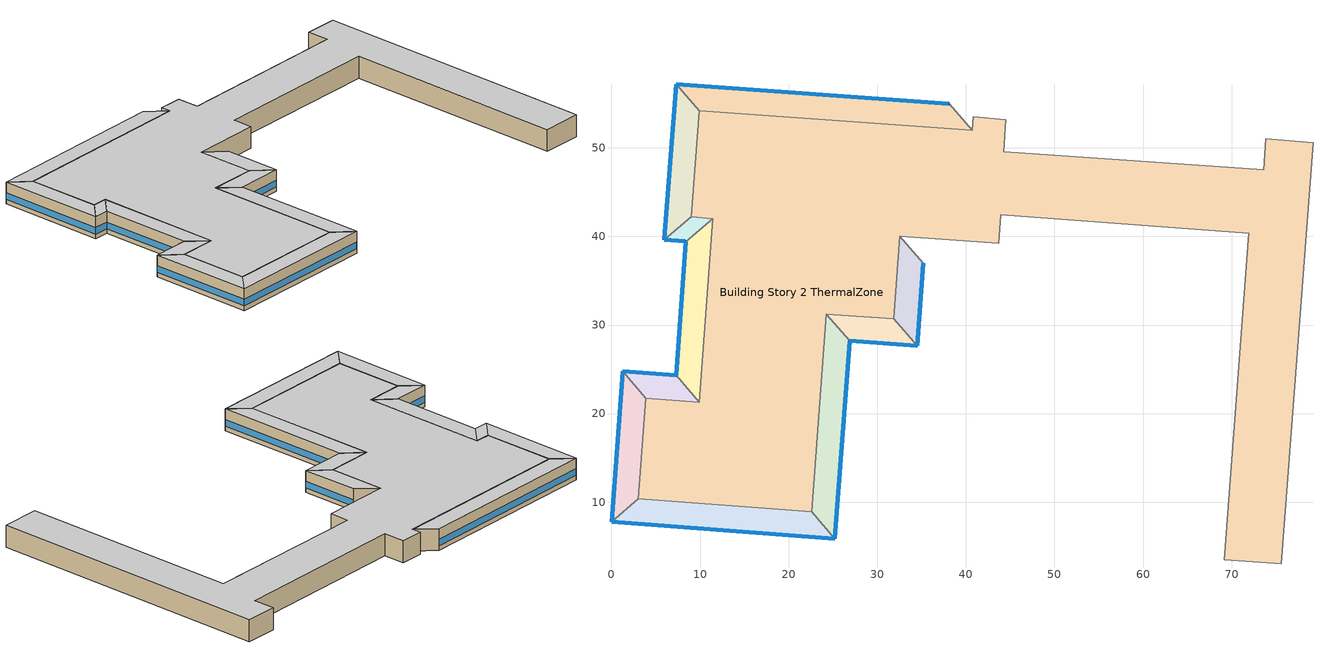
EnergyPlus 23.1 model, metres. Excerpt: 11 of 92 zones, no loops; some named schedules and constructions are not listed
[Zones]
Building Story 2 ThermalZone
 floor adiabatic (Typical Interior Floor): 40.75,51.97 40.81,53.51 44.53,53.15 44.29,49.58 73.63,47.51 73.87,51.05 79.19,50.6 75.6,3.03 69.18,3.5 71.95,40.37 43.95,42.46 43.69,39.23 32.55,40 31.88,30.68 24.27,31.24 22.6,8.92 3.03,10.38 3.87,21.74 9.9,21.3 11.42,42.01 9,42.23 9.9,54.17 z3.6
 wall adiabatic (Typical Interior Wall): 40.81,53.51 40.75,51.97 9.9,54.17 9,42.23 11.42,42.01 9.9,21.3 3.87,21.74 3.03,10.38 22.6,8.92 24.27,31.24 31.88,30.68 32.55,40 43.69,39.23 43.95,42.46 71.95,40.37 69.18,3.5 75.6,3.03 79.19,50.6 73.87,51.05 73.63,47.51 44.29,49.58 44.53,53.15 40.81,53.51 z3.6:7.2
 ceiling adiabatic (Typical Interior Ceiling): 9.9,54.17 9,42.23 11.42,42.01 9.9,21.3 3.87,21.74 3.03,10.38 22.6,8.92 24.27,31.24 31.88,30.68 32.55,40 43.69,39.23 43.95,42.46 71.95,40.37 69.18,3.5 75.6,3.03 79.19,50.6 73.87,51.05 73.63,47.51 44.29,49.58 44.53,53.15 40.81,53.51 40.75,51.97 z7.2
Building Story 2 ThermalZone 13
 floor adiabatic (Typical Interior Ceiling): 35.17,36.98 34.5,27.65 31.88,30.68 32.55,40 z3.6
 wall outside (Typical Insulated Steel Framed Exterior Wall R-20.41): 34.5,27.65 35.17,36.98 z3.6:7.2
 wall adiabatic (Typical Interior Wall): 35.17,36.98 32.55,40 31.88,30.68 34.5,27.65 z3.6:7.2
 window (U 0.48 SHGC 0.40 Dbl Ref-D Clr 6mm/13mm): 34.5,27.68 35.17,36.96 z4.36:5.45
 ceiling adiabatic (Typical Interior Ceiling): 32.55,40 31.88,30.68 34.5,27.65 35.17,36.98 z7.2
Building Story 2 ThermalZone 14
 floor adiabatic (Typical Interior Ceiling): 34.5,27.65 26.88,28.21 24.27,31.24 31.88,30.68 z3.6
 wall outside (Typical Insulated Steel Framed Exterior Wall R-20.41): 26.88,28.21 34.5,27.65 z3.6:7.2
 wall adiabatic (Typical Interior Wall): 34.5,27.65 31.88,30.68 24.27,31.24 26.88,28.21 z3.6:7.2
 window (U 0.48 SHGC 0.40 Dbl Ref-D Clr 6mm/13mm): 26.91,28.21 34.47,27.66 z4.36:5.45
 ceiling adiabatic (Typical Interior Ceiling): 31.88,30.68 24.27,31.24 26.88,28.21 34.5,27.65 z7.2
Building Story 2 ThermalZone 15
 floor adiabatic (Typical Interior Ceiling): 26.88,28.21 25.21,5.89 22.6,8.92 24.27,31.24 z3.6
 wall outside (Typical Insulated Steel Framed Exterior Wall R-20.41): 25.21,5.89 26.88,28.21 z3.6:7.2
 wall adiabatic (Typical Interior Wall): 26.88,28.21 24.27,31.24 22.6,8.92 25.21,5.89 z3.6:7.2
 window (U 0.48 SHGC 0.40 Dbl Ref-D Clr 6mm/13mm): 25.21,5.91 26.88,28.18 z4.36:5.44
 ceiling adiabatic (Typical Interior Ceiling): 24.27,31.24 22.6,8.92 25.21,5.89 26.88,28.21 z7.2
Building Story 2 ThermalZone 16
 floor adiabatic (Typical Interior Ceiling): 25.21,5.89 0,7.77 3.03,10.38 22.6,8.92 z3.6
 wall outside (Typical Insulated Steel Framed Exterior Wall R-20.41): 0,7.77 25.21,5.89 z3.6:7.2
 wall adiabatic (Typical Interior Wall): 25.21,5.89 22.6,8.92 3.03,10.38 0,7.77 z3.6:7.2
 window (U 0.48 SHGC 0.40 Dbl Ref-D Clr 6mm/13mm): 0.03,7.77 25.18,5.89 z4.36:5.44
 ceiling adiabatic (Typical Interior Ceiling): 22.6,8.92 3.03,10.38 0,7.77 25.21,5.89 z7.2
Building Story 2 ThermalZone 17
 floor adiabatic (Typical Interior Ceiling): 0,7.77 1.26,24.77 3.87,21.74 3.03,10.38 z3.6
 wall outside (Typical Insulated Steel Framed Exterior Wall R-20.41): 1.26,24.77 0,7.77 z3.6:7.2
 wall adiabatic (Typical Interior Wall): 0,7.77 3.03,10.38 3.87,21.74 1.26,24.77 z3.6:7.2
 window (U 0.48 SHGC 0.40 Dbl Ref-D Clr 6mm/13mm): 1.25,24.74 0,7.8 z4.36:5.45
 ceiling adiabatic (Typical Interior Ceiling): 3.03,10.38 3.87,21.74 1.26,24.77 0,7.77 z7.2
Building Story 2 ThermalZone 18
 floor adiabatic (Typical Interior Ceiling): 1.26,24.77 7.29,24.32 9.9,21.3 3.87,21.74 z3.6
 wall outside (Typical Insulated Steel Framed Exterior Wall R-20.41): 7.29,24.32 1.26,24.77 z3.6:7.2
 wall adiabatic (Typical Interior Wall): 1.26,24.77 3.87,21.74 9.9,21.3 7.29,24.32 z3.6:7.2
 window (U 0.48 SHGC 0.40 Dbl Ref-D Clr 6mm/13mm): 7.26,24.32 1.28,24.76 z4.36:5.45
 ceiling adiabatic (Typical Interior Ceiling): 3.87,21.74 9.9,21.3 7.29,24.32 1.26,24.77 z7.2
Building Story 2 ThermalZone 19
 floor adiabatic (Typical Interior Ceiling): 7.29,24.32 8.37,39.43 11.42,42.01 9.9,21.3 z3.6
 wall outside (Typical Insulated Steel Framed Exterior Wall R-20.41): 8.37,39.43 7.29,24.32 z3.6:7.2
 wall adiabatic (Typical Interior Wall): 7.29,24.32 9.9,21.3 11.42,42.01 8.37,39.43 z3.6:7.2
 window (U 0.48 SHGC 0.40 Dbl Ref-D Clr 6mm/13mm): 8.37,39.4 7.29,24.35 z4.36:5.45
 ceiling adiabatic (Typical Interior Ceiling): 9.9,21.3 11.42,42.01 8.37,39.43 7.29,24.32 z7.2
Building Story 2 ThermalZone 20
 floor adiabatic (Typical Interior Ceiling): 8.37,39.43 5.95,39.65 9,42.23 11.42,42.01 z3.6
 wall outside (Typical Insulated Steel Framed Exterior Wall R-20.41): 5.95,39.65 8.37,39.43 z3.6:7.2
 wall adiabatic (Typical Interior Wall): 8.37,39.43 11.42,42.01 9,42.23 5.95,39.65 z3.6:7.2
 window (U 0.48 SHGC 0.40 Dbl Ref-D Clr 6mm/13mm): 5.97,39.65 8.35,39.43 z4.36:5.46
 ceiling adiabatic (Typical Interior Ceiling): 11.42,42.01 9,42.23 5.95,39.65 8.37,39.43 z7.2
Building Story 2 ThermalZone 21
 floor adiabatic (Typical Interior Ceiling): 5.95,39.65 7.29,57.2 9.9,54.17 9,42.23 z3.6
 wall outside (Typical Insulated Steel Framed Exterior Wall R-20.41): 7.29,57.2 5.95,39.65 z3.6:7.2
 wall adiabatic (Typical Interior Wall): 5.95,39.65 9,42.23 9.9,54.17 7.29,57.2 z3.6:7.2
 window (U 0.48 SHGC 0.40 Dbl Ref-D Clr 6mm/13mm): 7.28,57.17 5.95,39.67 z4.36:5.45
 ceiling adiabatic (Typical Interior Ceiling): 9,42.23 9.9,54.17 7.29,57.2 5.95,39.65 z7.2
Building Story 2 ThermalZone 22
 floor adiabatic (Typical Interior Ceiling): 7.29,57.2 38.1,54.97 40.75,51.97 9.9,54.17 z3.6
 wall outside (Typical Insulated Steel Framed Exterior Wall R-20.41): 38.1,54.97 7.29,57.2 z3.6:7.2
 wall adiabatic (Typical Interior Wall): 7.29,57.2 9.9,54.17 40.75,51.97 38.1,54.97 z3.6:7.2
 window (U 0.48 SHGC 0.40 Dbl Ref-D Clr 6mm/13mm): 38.08,54.98 7.31,57.19 z4.36:5.44
 ceiling adiabatic (Typical Interior Ceiling): 9.9,54.17 40.75,51.97 38.1,54.97 7.29,57.2 z7.2
[Schedule:Week:Daily]
SchoolSecondary BLDG_LIGHT_BATH_SCH_2013 Week Rule - Jun25-Jul1: SchoolSecondary BLDG_LIGHT_BATH_SCH_2013 Wknd Day, SchoolSecondary BLDG_LIGHT_BATH_SCH_2013 Wkdy Day, SchoolSecondary BLDG_LIGHT_BATH_SCH_2013 Wkdy Day, SchoolSecondary BLDG_LIGHT_BATH_SCH_2013 Wkdy Day, SchoolSecondary BLDG_LIGHT_BATH_SCH_2013 Wkdy Day, SchoolSecondary BLDG_LIGHT_BATH_SCH_2013 Wkdy Day, SchoolSecondary BLDG_LIGHT_BATH_SCH_2013 Wknd Day 1, SchoolSecondary BLDG_LIGHT_BATH_SCH_2013 Default, SchoolSecondary BLDG_LIGHT_BATH_SCH_2013 Summer Design Day, SchoolSecondary BLDG_LIGHT_BATH_SCH_2013 Winter Design Day, SchoolSecondary BLDG_LIGHT_BATH_SCH_2013 Default, SchoolSecondary BLDG_LIGHT_BATH_SCH_2013 Default
SchoolSecondary BLDG_LIGHT_BATH_SCH_2013 Week Rule - Jul2-Aug26: SchoolSecondary BLDG_LIGHT_BATH_SCH_2013 Wknd Day 1, SchoolSecondary BLDG_LIGHT_BATH_SCH_2013 Wkdy Day 1, SchoolSecondary BLDG_LIGHT_BATH_SCH_2013 Wkdy Day 1, SchoolSecondary BLDG_LIGHT_BATH_SCH_2013 Wkdy Day 1, SchoolSecondary BLDG_LIGHT_BATH_SCH_2013 Wkdy Day 1, SchoolSecondary BLDG_LIGHT_BATH_SCH_2013 Wkdy Day 1, SchoolSecondary BLDG_LIGHT_BATH_SCH_2013 Wknd Day 1, SchoolSecondary BLDG_LIGHT_BATH_SCH_2013 Default, SchoolSecondary BLDG_LIGHT_BATH_SCH_2013 Summer Design Day, SchoolSecondary BLDG_LIGHT_BATH_SCH_2013 Winter Design Day, SchoolSecondary BLDG_LIGHT_BATH_SCH_2013 Default, SchoolSecondary BLDG_LIGHT_BATH_SCH_2013 Default
SchoolSecondary BLDG_LIGHT_BATH_SCH_2013 Week Rule - Aug27-Sep2: SchoolSecondary BLDG_LIGHT_BATH_SCH_2013 Wknd Day 1, SchoolSecondary BLDG_LIGHT_BATH_SCH_2013 Wkdy Day 1, SchoolSecondary BLDG_LIGHT_BATH_SCH_2013 Wkdy Day 1, SchoolSecondary BLDG_LIGHT_BATH_SCH_2013 Wkdy Day 1, SchoolSecondary BLDG_LIGHT_BATH_SCH_2013 Wkdy Day 1, SchoolSecondary BLDG_LIGHT_BATH_SCH_2013 Wkdy Day 2, SchoolSecondary BLDG_LIGHT_BATH_SCH_2013 Default, SchoolSecondary BLDG_LIGHT_BATH_SCH_2013 Default, SchoolSecondary BLDG_LIGHT_BATH_SCH_2013 Summer Design Day, SchoolSecondary BLDG_LIGHT_BATH_SCH_2013 Winter Design Day, SchoolSecondary BLDG_LIGHT_BATH_SCH_2013 Default, SchoolSecondary BLDG_LIGHT_BATH_SCH_2013 Default
SchoolSecondary BLDG_LIGHT_BATH_SCH_2013 Week Rule - Sep3-Dec31: SchoolSecondary BLDG_LIGHT_BATH_SCH_2013 Default, SchoolSecondary BLDG_LIGHT_BATH_SCH_2013 Wkdy Day 2, SchoolSecondary BLDG_LIGHT_BATH_SCH_2013 Wkdy Day 2, SchoolSecondary BLDG_LIGHT_BATH_SCH_2013 Wkdy Day 2, SchoolSecondary BLDG_LIGHT_BATH_SCH_2013 Wkdy Day 2, SchoolSecondary BLDG_LIGHT_BATH_SCH_2013 Wkdy Day 2, SchoolSecondary BLDG_LIGHT_BATH_SCH_2013 Default, SchoolSecondary BLDG_LIGHT_BATH_SCH_2013 Default, SchoolSecondary BLDG_LIGHT_BATH_SCH_2013 Summer Design Day, SchoolSecondary BLDG_LIGHT_BATH_SCH_2013 Winter Design Day, SchoolSecondary BLDG_LIGHT_BATH_SCH_2013 Default, SchoolSecondary BLDG_LIGHT_BATH_SCH_2013 Default
SchoolSecondary BLDG_OCC_SCH_Auditorium Week Rule - Jan1-Jun24: SchoolSecondary BLDG_OCC_SCH_Auditorium Wknd Day, SchoolSecondary BLDG_OCC_SCH_Auditorium Wkdy|SmrDsn Day, SchoolSecondary BLDG_OCC_SCH_Auditorium Wkdy|SmrDsn Day, SchoolSecondary BLDG_OCC_SCH_Auditorium Wkdy|SmrDsn Day, SchoolSecondary BLDG_OCC_SCH_Auditorium Wkdy|SmrDsn Day, SchoolSecondary BLDG_OCC_SCH_Auditorium Wkdy|SmrDsn Day, SchoolSecondary BLDG_OCC_SCH_Auditorium Wknd Day, SchoolSecondary BLDG_OCC_SCH_Auditorium Default, SchoolSecondary BLDG_OCC_SCH_Auditorium Summer Design Day, SchoolSecondary BLDG_OCC_SCH_Auditorium Winter Design Day, SchoolSecondary BLDG_OCC_SCH_Auditorium Default, SchoolSecondary BLDG_OCC_SCH_Auditorium Default
SchoolSecondary BLDG_OCC_SCH_Auditorium Week Rule - Jun25-Jul1: SchoolSecondary BLDG_OCC_SCH_Auditorium Wknd Day, SchoolSecondary BLDG_OCC_SCH_Auditorium Wkdy|SmrDsn Day, SchoolSecondary BLDG_OCC_SCH_Auditorium Wkdy|SmrDsn Day, SchoolSecondary BLDG_OCC_SCH_Auditorium Wkdy|SmrDsn Day, SchoolSecondary BLDG_OCC_SCH_Auditorium Wkdy|SmrDsn Day, SchoolSecondary BLDG_OCC_SCH_Auditorium Wkdy|SmrDsn Day, SchoolSecondary BLDG_OCC_SCH_Auditorium Wknd Day 1, SchoolSecondary BLDG_OCC_SCH_Auditorium Default, SchoolSecondary BLDG_OCC_SCH_Auditorium Summer Design Day, SchoolSecondary BLDG_OCC_SCH_Auditorium Winter Design Day, SchoolSecondary BLDG_OCC_SCH_Auditorium Default, SchoolSecondary BLDG_OCC_SCH_Auditorium Default
SchoolSecondary BLDG_OCC_SCH_Auditorium Week Rule - Jul2-Aug26: SchoolSecondary BLDG_OCC_SCH_Auditorium Wknd Day 1, SchoolSecondary BLDG_OCC_SCH_Auditorium Wkdy|SmrDsn Day 1, SchoolSecondary BLDG_OCC_SCH_Auditorium Wkdy|SmrDsn Day 1, SchoolSecondary BLDG_OCC_SCH_Auditorium Wkdy|SmrDsn Day 1, SchoolSecondary BLDG_OCC_SCH_Auditorium Wkdy|SmrDsn Day 1, SchoolSecondary BLDG_OCC_SCH_Auditorium Wkdy|SmrDsn Day 1, SchoolSecondary BLDG_OCC_SCH_Auditorium Wknd Day 1, SchoolSecondary BLDG_OCC_SCH_Auditorium Default, SchoolSecondary BLDG_OCC_SCH_Auditorium Summer Design Day, SchoolSecondary BLDG_OCC_SCH_Auditorium Winter Design Day, SchoolSecondary BLDG_OCC_SCH_Auditorium Default, SchoolSecondary BLDG_OCC_SCH_Auditorium Default
SchoolSecondary BLDG_OCC_SCH_Auditorium Week Rule - Aug27-Sep2: SchoolSecondary BLDG_OCC_SCH_Auditorium Wknd Day 1, SchoolSecondary BLDG_OCC_SCH_Auditorium Wkdy|SmrDsn Day 1, SchoolSecondary BLDG_OCC_SCH_Auditorium Wkdy|SmrDsn Day 1, SchoolSecondary BLDG_OCC_SCH_Auditorium Wkdy|SmrDsn Day 1, SchoolSecondary BLDG_OCC_SCH_Auditorium Wkdy|SmrDsn Day 1, SchoolSecondary BLDG_OCC_SCH_Auditorium Wkdy|SmrDsn Day 2, SchoolSecondary BLDG_OCC_SCH_Auditorium Default, SchoolSecondary BLDG_OCC_SCH_Auditorium Default, SchoolSecondary BLDG_OCC_SCH_Auditorium Summer Design Day, SchoolSecondary BLDG_OCC_SCH_Auditorium Winter Design Day, SchoolSecondary BLDG_OCC_SCH_Auditorium Default, SchoolSecondary BLDG_OCC_SCH_Auditorium Default
SchoolSecondary BLDG_OCC_SCH_Auditorium Week Rule - Sep3-Dec31: SchoolSecondary BLDG_OCC_SCH_Auditorium Default, SchoolSecondary BLDG_OCC_SCH_Auditorium Wkdy|SmrDsn Day 2, SchoolSecondary BLDG_OCC_SCH_Auditorium Wkdy|SmrDsn Day 2, SchoolSecondary BLDG_OCC_SCH_Auditorium Wkdy|SmrDsn Day 2, SchoolSecondary BLDG_OCC_SCH_Auditorium Wkdy|SmrDsn Day 2, SchoolSecondary BLDG_OCC_SCH_Auditorium Wkdy|SmrDsn Day 2, SchoolSecondary BLDG_OCC_SCH_Auditorium Default, SchoolSecondary BLDG_OCC_SCH_Auditorium Default, SchoolSecondary BLDG_OCC_SCH_Auditorium Summer Design Day, SchoolSecondary BLDG_OCC_SCH_Auditorium Winter Design Day, SchoolSecondary BLDG_OCC_SCH_Auditorium Default, SchoolSecondary BLDG_OCC_SCH_Auditorium Default
SchoolSecondary BLDG_OCC_SCH_Cafeteria Week Rule - Jan1-Jun24: SchoolSecondary BLDG_OCC_SCH_Cafeteria Wknd Day, SchoolSecondary BLDG_OCC_SCH_Cafeteria Wkdy|SmrDsn Day, SchoolSecondary BLDG_OCC_SCH_Cafeteria Wkdy|SmrDsn Day, SchoolSecondary BLDG_OCC_SCH_Cafeteria Wkdy|SmrDsn Day, SchoolSecondary BLDG_OCC_SCH_Cafeteria Wkdy|SmrDsn Day, SchoolSecondary BLDG_OCC_SCH_Cafeteria Wkdy|SmrDsn Day, SchoolSecondary BLDG_OCC_SCH_Cafeteria Wknd Day, SchoolSecondary BLDG_OCC_SCH_Cafeteria Default, SchoolSecondary BLDG_OCC_SCH_Cafeteria Summer Design Day, SchoolSecondary BLDG_OCC_SCH_Cafeteria Winter Design Day, SchoolSecondary BLDG_OCC_SCH_Cafeteria Default, SchoolSecondary BLDG_OCC_SCH_Cafeteria Default
SchoolSecondary BLDG_OCC_SCH_Cafeteria Week Rule - Jun25-Jul1: SchoolSecondary BLDG_OCC_SCH_Cafeteria Wknd Day, SchoolSecondary BLDG_OCC_SCH_Cafeteria Wkdy|SmrDsn Day, SchoolSecondary BLDG_OCC_SCH_Cafeteria Wkdy|SmrDsn Day, SchoolSecondary BLDG_OCC_SCH_Cafeteria Wkdy|SmrDsn Day, SchoolSecondary BLDG_OCC_SCH_Cafeteria Wkdy|SmrDsn Day, SchoolSecondary BLDG_OCC_SCH_Cafeteria Wkdy|SmrDsn Day, SchoolSecondary BLDG_OCC_SCH_Cafeteria Wknd Day 1, SchoolSecondary BLDG_OCC_SCH_Cafeteria Default, SchoolSecondary BLDG_OCC_SCH_Cafeteria Summer Design Day, SchoolSecondary BLDG_OCC_SCH_Cafeteria Winter Design Day, SchoolSecondary BLDG_OCC_SCH_Cafeteria Default, SchoolSecondary BLDG_OCC_SCH_Cafeteria Default
SchoolSecondary BLDG_OCC_SCH_Cafeteria Week Rule - Jul2-Aug26: SchoolSecondary BLDG_OCC_SCH_Cafeteria Wknd Day 1, SchoolSecondary BLDG_OCC_SCH_Cafeteria Wkdy|SmrDsn Day 1, SchoolSecondary BLDG_OCC_SCH_Cafeteria Wkdy|SmrDsn Day 1, SchoolSecondary BLDG_OCC_SCH_Cafeteria Wkdy|SmrDsn Day 1, SchoolSecondary BLDG_OCC_SCH_Cafeteria Wkdy|SmrDsn Day 1, SchoolSecondary BLDG_OCC_SCH_Cafeteria Wkdy|SmrDsn Day 1, SchoolSecondary BLDG_OCC_SCH_Cafeteria Wknd Day 1, SchoolSecondary BLDG_OCC_SCH_Cafeteria Default, SchoolSecondary BLDG_OCC_SCH_Cafeteria Summer Design Day, SchoolSecondary BLDG_OCC_SCH_Cafeteria Winter Design Day, SchoolSecondary BLDG_OCC_SCH_Cafeteria Default, SchoolSecondary BLDG_OCC_SCH_Cafeteria Default
SchoolSecondary BLDG_OCC_SCH_Cafeteria Week Rule - Aug27-Sep2: SchoolSecondary BLDG_OCC_SCH_Cafeteria Wknd Day 1, SchoolSecondary BLDG_OCC_SCH_Cafeteria Wkdy|SmrDsn Day 1, SchoolSecondary BLDG_OCC_SCH_Cafeteria Wkdy|SmrDsn Day 1, SchoolSecondary BLDG_OCC_SCH_Cafeteria Wkdy|SmrDsn Day 1, SchoolSecondary BLDG_OCC_SCH_Cafeteria Wkdy|SmrDsn Day 1, SchoolSecondary BLDG_OCC_SCH_Cafeteria Wkdy|SmrDsn Day 2, SchoolSecondary BLDG_OCC_SCH_Cafeteria Default, SchoolSecondary BLDG_OCC_SCH_Cafeteria Default, SchoolSecondary BLDG_OCC_SCH_Cafeteria Summer Design Day, SchoolSecondary BLDG_OCC_SCH_Cafeteria Winter Design Day, SchoolSecondary BLDG_OCC_SCH_Cafeteria Default, SchoolSecondary BLDG_OCC_SCH_Cafeteria Default
SchoolSecondary BLDG_OCC_SCH_Cafeteria Week Rule - Sep3-Dec31: SchoolSecondary BLDG_OCC_SCH_Cafeteria Default, SchoolSecondary BLDG_OCC_SCH_Cafeteria Wkdy|SmrDsn Day 2, SchoolSecondary BLDG_OCC_SCH_Cafeteria Wkdy|SmrDsn Day 2, SchoolSecondary BLDG_OCC_SCH_Cafeteria Wkdy|SmrDsn Day 2, SchoolSecondary BLDG_OCC_SCH_Cafeteria Wkdy|SmrDsn Day 2, SchoolSecondary BLDG_OCC_SCH_Cafeteria Wkdy|SmrDsn Day 2, SchoolSecondary BLDG_OCC_SCH_Cafeteria Default, SchoolSecondary BLDG_OCC_SCH_Cafeteria Default, SchoolSecondary BLDG_OCC_SCH_Cafeteria Summer Design Day, SchoolSecondary BLDG_OCC_SCH_Cafeteria Winter Design Day, SchoolSecondary BLDG_OCC_SCH_Cafeteria Default, SchoolSecondary BLDG_OCC_SCH_Cafeteria Default
SchoolSecondary BLDG_OCC_SCH_Extend Week Rule - Jan1-Jun24: SchoolSecondary BLDG_OCC_SCH_Extend Wknd Day, SchoolSecondary BLDG_OCC_SCH_Extend Wkdy|SmrDsn Day, SchoolSecondary BLDG_OCC_SCH_Extend Wkdy|SmrDsn Day, SchoolSecondary BLDG_OCC_SCH_Extend Wkdy|SmrDsn Day, SchoolSecondary BLDG_OCC_SCH_Extend Wkdy|SmrDsn Day, SchoolSecondary BLDG_OCC_SCH_Extend Wkdy|SmrDsn Day, SchoolSecondary BLDG_OCC_SCH_Extend Wknd Day, SchoolSecondary BLDG_OCC_SCH_Extend Default, SchoolSecondary BLDG_OCC_SCH_Extend Summer Design Day, SchoolSecondary BLDG_OCC_SCH_Extend Winter Design Day, SchoolSecondary BLDG_OCC_SCH_Extend Default, SchoolSecondary BLDG_OCC_SCH_Extend Default
SchoolSecondary BLDG_OCC_SCH_Extend Week Rule - Jun25-Jul1: SchoolSecondary BLDG_OCC_SCH_Extend Wknd Day, SchoolSecondary BLDG_OCC_SCH_Extend Wkdy|SmrDsn Day, SchoolSecondary BLDG_OCC_SCH_Extend Wkdy|SmrDsn Day, SchoolSecondary BLDG_OCC_SCH_Extend Wkdy|SmrDsn Day, SchoolSecondary BLDG_OCC_SCH_Extend Wkdy|SmrDsn Day, SchoolSecondary BLDG_OCC_SCH_Extend Wkdy|SmrDsn Day, SchoolSecondary BLDG_OCC_SCH_Extend Wknd Day 1, SchoolSecondary BLDG_OCC_SCH_Extend Default, SchoolSecondary BLDG_OCC_SCH_Extend Summer Design Day, SchoolSecondary BLDG_OCC_SCH_Extend Winter Design Day, SchoolSecondary BLDG_OCC_SCH_Extend Default, SchoolSecondary BLDG_OCC_SCH_Extend Default
SchoolSecondary BLDG_OCC_SCH_Extend Week Rule - Jul2-Aug26: SchoolSecondary BLDG_OCC_SCH_Extend Wknd Day 1, SchoolSecondary BLDG_OCC_SCH_Extend Wkdy|SmrDsn Day 1, SchoolSecondary BLDG_OCC_SCH_Extend Wkdy|SmrDsn Day 1, SchoolSecondary BLDG_OCC_SCH_Extend Wkdy|SmrDsn Day 1, SchoolSecondary BLDG_OCC_SCH_Extend Wkdy|SmrDsn Day 1, SchoolSecondary BLDG_OCC_SCH_Extend Wkdy|SmrDsn Day 1, SchoolSecondary BLDG_OCC_SCH_Extend Wknd Day 1, SchoolSecondary BLDG_OCC_SCH_Extend Default, SchoolSecondary BLDG_OCC_SCH_Extend Summer Design Day, SchoolSecondary BLDG_OCC_SCH_Extend Winter Design Day, SchoolSecondary BLDG_OCC_SCH_Extend Default, SchoolSecondary BLDG_OCC_SCH_Extend Default
SchoolSecondary BLDG_OCC_SCH_Extend Week Rule - Aug27-Sep2: SchoolSecondary BLDG_OCC_SCH_Extend Wknd Day 1, SchoolSecondary BLDG_OCC_SCH_Extend Wkdy|SmrDsn Day 1, SchoolSecondary BLDG_OCC_SCH_Extend Wkdy|SmrDsn Day 1, SchoolSecondary BLDG_OCC_SCH_Extend Wkdy|SmrDsn Day 1, SchoolSecondary BLDG_OCC_SCH_Extend Wkdy|SmrDsn Day 1, SchoolSecondary BLDG_OCC_SCH_Extend Wkdy|SmrDsn Day 2, SchoolSecondary BLDG_OCC_SCH_Extend Default, SchoolSecondary BLDG_OCC_SCH_Extend Default, SchoolSecondary BLDG_OCC_SCH_Extend Summer Design Day, SchoolSecondary BLDG_OCC_SCH_Extend Winter Design Day, SchoolSecondary BLDG_OCC_SCH_Extend Default, SchoolSecondary BLDG_OCC_SCH_Extend Default
SchoolSecondary BLDG_OCC_SCH_Extend Week Rule - Sep3-Dec31: SchoolSecondary BLDG_OCC_SCH_Extend Default, SchoolSecondary BLDG_OCC_SCH_Extend Wkdy|SmrDsn Day 2, SchoolSecondary BLDG_OCC_SCH_Extend Wkdy|SmrDsn Day 2, SchoolSecondary BLDG_OCC_SCH_Extend Wkdy|SmrDsn Day 2, SchoolSecondary BLDG_OCC_SCH_Extend Wkdy|SmrDsn Day 2, SchoolSecondary BLDG_OCC_SCH_Extend Wkdy|SmrDsn Day 2, SchoolSecondary BLDG_OCC_SCH_Extend Default, SchoolSecondary BLDG_OCC_SCH_Extend Default, SchoolSecondary BLDG_OCC_SCH_Extend Summer Design Day, SchoolSecondary BLDG_OCC_SCH_Extend Winter Design Day, SchoolSecondary BLDG_OCC_SCH_Extend Default, SchoolSecondary BLDG_OCC_SCH_Extend Default
SchoolSecondary BLDG_OCC_SCH_Offices Week Rule - Jan1-Jun24: SchoolSecondary BLDG_OCC_SCH_Offices Wknd Day, SchoolSecondary BLDG_OCC_SCH_Offices Wkdy|SmrDsn Day, SchoolSecondary BLDG_OCC_SCH_Offices Wkdy|SmrDsn Day, SchoolSecondary BLDG_OCC_SCH_Offices Wkdy|SmrDsn Day, SchoolSecondary BLDG_OCC_SCH_Offices Wkdy|SmrDsn Day, SchoolSecondary BLDG_OCC_SCH_Offices Wkdy|SmrDsn Day, SchoolSecondary BLDG_OCC_SCH_Offices Wknd Day, SchoolSecondary BLDG_OCC_SCH_Offices Default, SchoolSecondary BLDG_OCC_SCH_Offices Summer Design Day, SchoolSecondary BLDG_OCC_SCH_Offices Winter Design Day, SchoolSecondary BLDG_OCC_SCH_Offices Default, SchoolSecondary BLDG_OCC_SCH_Offices Default
SchoolSecondary BLDG_OCC_SCH_Offices Week Rule - Jun25-Jul1: SchoolSecondary BLDG_OCC_SCH_Offices Wknd Day, SchoolSecondary BLDG_OCC_SCH_Offices Wkdy|SmrDsn Day, SchoolSecondary BLDG_OCC_SCH_Offices Wkdy|SmrDsn Day, SchoolSecondary BLDG_OCC_SCH_Offices Wkdy|SmrDsn Day, SchoolSecondary BLDG_OCC_SCH_Offices Wkdy|SmrDsn Day, SchoolSecondary BLDG_OCC_SCH_Offices Wkdy|SmrDsn Day, SchoolSecondary BLDG_OCC_SCH_Offices Wknd Day 1, SchoolSecondary BLDG_OCC_SCH_Offices Default, SchoolSecondary BLDG_OCC_SCH_Offices Summer Design Day, SchoolSecondary BLDG_OCC_SCH_Offices Winter Design Day, SchoolSecondary BLDG_OCC_SCH_Offices Default, SchoolSecondary BLDG_OCC_SCH_Offices Default
SchoolSecondary BLDG_OCC_SCH_Offices Week Rule - Jul2-Aug26: SchoolSecondary BLDG_OCC_SCH_Offices Wknd Day 1, SchoolSecondary BLDG_OCC_SCH_Offices Wkdy|SmrDsn Day 1, SchoolSecondary BLDG_OCC_SCH_Offices Wkdy|SmrDsn Day 1, SchoolSecondary BLDG_OCC_SCH_Offices Wkdy|SmrDsn Day 1, SchoolSecondary BLDG_OCC_SCH_Offices Wkdy|SmrDsn Day 1, SchoolSecondary BLDG_OCC_SCH_Offices Wkdy|SmrDsn Day 1, SchoolSecondary BLDG_OCC_SCH_Offices Wknd Day 1, SchoolSecondary BLDG_OCC_SCH_Offices Default, SchoolSecondary BLDG_OCC_SCH_Offices Summer Design Day, SchoolSecondary BLDG_OCC_SCH_Offices Winter Design Day, SchoolSecondary BLDG_OCC_SCH_Offices Default, SchoolSecondary BLDG_OCC_SCH_Offices Default
SchoolSecondary BLDG_OCC_SCH_Offices Week Rule - Aug27-Sep2: SchoolSecondary BLDG_OCC_SCH_Offices Wknd Day 1, SchoolSecondary BLDG_OCC_SCH_Offices Wkdy|SmrDsn Day 1, SchoolSecondary BLDG_OCC_SCH_Offices Wkdy|SmrDsn Day 1, SchoolSecondary BLDG_OCC_SCH_Offices Wkdy|SmrDsn Day 1, SchoolSecondary BLDG_OCC_SCH_Offices Wkdy|SmrDsn Day 1, SchoolSecondary BLDG_OCC_SCH_Offices Wkdy|SmrDsn Day 2, SchoolSecondary BLDG_OCC_SCH_Offices Default, SchoolSecondary BLDG_OCC_SCH_Offices Default, SchoolSecondary BLDG_OCC_SCH_Offices Summer Design Day, SchoolSecondary BLDG_OCC_SCH_Offices Winter Design Day, SchoolSecondary BLDG_OCC_SCH_Offices Default, SchoolSecondary BLDG_OCC_SCH_Offices Default
SchoolSecondary BLDG_OCC_SCH_Offices Week Rule - Sep3-Dec31: SchoolSecondary BLDG_OCC_SCH_Offices Default, SchoolSecondary BLDG_OCC_SCH_Offices Wkdy|SmrDsn Day 2, SchoolSecondary BLDG_OCC_SCH_Offices Wkdy|SmrDsn Day 2, SchoolSecondary BLDG_OCC_SCH_Offices Wkdy|SmrDsn Day 2, SchoolSecondary BLDG_OCC_SCH_Offices Wkdy|SmrDsn Day 2, SchoolSecondary BLDG_OCC_SCH_Offices Wkdy|SmrDsn Day 2, SchoolSecondary BLDG_OCC_SCH_Offices Default, SchoolSecondary BLDG_OCC_SCH_Offices Default, SchoolSecondary BLDG_OCC_SCH_Offices Summer Design Day, SchoolSecondary BLDG_OCC_SCH_Offices Winter Design Day, SchoolSecondary BLDG_OCC_SCH_Offices Default, SchoolSecondary BLDG_OCC_SCH_Offices Default
Elevator Schedule 3 Week Rule - Jan1-Jun10: 75 space(s) Occ Sch Sunday 3, 75 space(s) Occ Sch Default 3, 75 space(s) Occ Sch Tuesday 19, 75 space(s) Occ Sch Wednesday 19, 75 space(s) Occ Sch Thursday 19, 75 space(s) Occ Sch Friday 19, 75 space(s) Occ Sch Saturday 3, 75 space(s) Occ Sch Default 3, 75 space(s) Occ Sch Summer Design Day 3, 75 space(s) Occ Sch Winter Design Day 3, 75 space(s) Occ Sch Default 3, 75 space(s) Occ Sch Default 3
Elevator Schedule 3 Week Rule - Jun11-Jun17: 75 space(s) Occ Sch Sunday 3, 75 space(s) Occ Sch Default 3, 75 space(s) Occ Sch Tuesday 19, 75 space(s) Occ Sch Wednesday 19, 75 space(s) Occ Sch Thursday 19, 75 space(s) Occ Sch Friday 18, 75 space(s) Occ Sch Saturday 3, 75 space(s) Occ Sch Default 3, 75 space(s) Occ Sch Summer Design Day 3, 75 space(s) Occ Sch Winter Design Day 3, 75 space(s) Occ Sch Default 3, 75 space(s) Occ Sch Default 3
Elevator Schedule 3 Week Rule - Jun18-Jul1: 75 space(s) Occ Sch Sunday 3, 75 space(s) Occ Sch Monday 16, 75 space(s) Occ Sch Tuesday 18, 75 space(s) Occ Sch Wednesday 18, 75 space(s) Occ Sch Thursday 18, 75 space(s) Occ Sch Friday 18, 75 space(s) Occ Sch Saturday 3, 75 space(s) Occ Sch Default 3, 75 space(s) Occ Sch Summer Design Day 3, 75 space(s) Occ Sch Winter Design Day 3, 75 space(s) Occ Sch Default 3, 75 space(s) Occ Sch Default 3
Elevator Schedule 3 Week Rule - Jul2-Aug26: 75 space(s) Occ Sch Sunday 3, 75 space(s) Occ Sch Monday 15, 75 space(s) Occ Sch Tuesday 17, 75 space(s) Occ Sch Wednesday 17, 75 space(s) Occ Sch Thursday 17, 75 space(s) Occ Sch Friday 17, 75 space(s) Occ Sch Saturday 3, 75 space(s) Occ Sch Default 3, 75 space(s) Occ Sch Summer Design Day 3, 75 space(s) Occ Sch Winter Design Day 3, 75 space(s) Occ Sch Default 3, 75 space(s) Occ Sch Default 3
Elevator Schedule 3 Week Rule - Aug27-Sep2: 75 space(s) Occ Sch Sunday 3, 75 space(s) Occ Sch Monday 15, 75 space(s) Occ Sch Tuesday 17, 75 space(s) Occ Sch Wednesday 17, 75 space(s) Occ Sch Thursday 17, 75 space(s) Occ Sch Friday 16, 75 space(s) Occ Sch Saturday 3, 75 space(s) Occ Sch Default 3, 75 space(s) Occ Sch Summer Design Day 3, 75 space(s) Occ Sch Winter Design Day 3, 75 space(s) Occ Sch Default 3, 75 space(s) Occ Sch Default 3
Elevator Schedule 3 Week Rule - Sep3-Sep16: 75 space(s) Occ Sch Sunday 3, 75 space(s) Occ Sch Monday 14, 75 space(s) Occ Sch Tuesday 16, 75 space(s) Occ Sch Wednesday 16, 75 space(s) Occ Sch Thursday 16, 75 space(s) Occ Sch Friday 16, 75 space(s) Occ Sch Saturday 3, 75 space(s) Occ Sch Default 3, 75 space(s) Occ Sch Summer Design Day 3, 75 space(s) Occ Sch Winter Design Day 3, 75 space(s) Occ Sch Default 3, 75 space(s) Occ Sch Default 3
Elevator Schedule 3 Week Rule - Sep17-Dec31: 75 space(s) Occ Sch Sunday 3, 75 space(s) Occ Sch Monday 13, 75 space(s) Occ Sch Tuesday 15, 75 space(s) Occ Sch Wednesday 15, 75 space(s) Occ Sch Thursday 15, 75 space(s) Occ Sch Friday 15, 75 space(s) Occ Sch Saturday 3, 75 space(s) Occ Sch Default 3, 75 space(s) Occ Sch Summer Design Day 3, 75 space(s) Occ Sch Winter Design Day 3, 75 space(s) Occ Sch Default 3, 75 space(s) Occ Sch Default 3
Elevator Schedule 1 Week Rule - Jan1-Jun10: 75 space(s) Occ Sch Sunday 1, 75 space(s) Occ Sch Default 1, 75 space(s) Occ Sch Tuesday 9, 75 space(s) Occ Sch Wednesday 9, 75 space(s) Occ Sch Thursday 9, 75 space(s) Occ Sch Friday 9, 75 space(s) Occ Sch Saturday 1, 75 space(s) Occ Sch Default 1, 75 space(s) Occ Sch Summer Design Day 1, 75 space(s) Occ Sch Winter Design Day 1, 75 space(s) Occ Sch Default 1, 75 space(s) Occ Sch Default 1
Elevator Schedule 1 Week Rule - Jun11-Jun17: 75 space(s) Occ Sch Sunday 1, 75 space(s) Occ Sch Default 1, 75 space(s) Occ Sch Tuesday 9, 75 space(s) Occ Sch Wednesday 9, 75 space(s) Occ Sch Thursday 9, 75 space(s) Occ Sch Friday 8, 75 space(s) Occ Sch Saturday 1, 75 space(s) Occ Sch Default 1, 75 space(s) Occ Sch Summer Design Day 1, 75 space(s) Occ Sch Winter Design Day 1, 75 space(s) Occ Sch Default 1, 75 space(s) Occ Sch Default 1
Elevator Schedule 1 Week Rule - Jun18-Jul1: 75 space(s) Occ Sch Sunday 1, 75 space(s) Occ Sch Monday 8, 75 space(s) Occ Sch Tuesday 8, 75 space(s) Occ Sch Wednesday 8, 75 space(s) Occ Sch Thursday 8, 75 space(s) Occ Sch Friday 8, 75 space(s) Occ Sch Saturday 1, 75 space(s) Occ Sch Default 1, 75 space(s) Occ Sch Summer Design Day 1, 75 space(s) Occ Sch Winter Design Day 1, 75 space(s) Occ Sch Default 1, 75 space(s) Occ Sch Default 1
Elevator Schedule 1 Week Rule - Jul2-Aug26: 75 space(s) Occ Sch Sunday 1, 75 space(s) Occ Sch Monday 7, 75 space(s) Occ Sch Tuesday 7, 75 space(s) Occ Sch Wednesday 7, 75 space(s) Occ Sch Thursday 7, 75 space(s) Occ Sch Friday 7, 75 space(s) Occ Sch Saturday 1, 75 space(s) Occ Sch Default 1, 75 space(s) Occ Sch Summer Design Day 1, 75 space(s) Occ Sch Winter Design Day 1, 75 space(s) Occ Sch Default 1, 75 space(s) Occ Sch Default 1
Elevator Schedule 1 Week Rule - Aug27-Sep2: 75 space(s) Occ Sch Sunday 1, 75 space(s) Occ Sch Monday 7, 75 space(s) Occ Sch Tuesday 7, 75 space(s) Occ Sch Wednesday 7, 75 space(s) Occ Sch Thursday 7, 75 space(s) Occ Sch Friday 6, 75 space(s) Occ Sch Saturday 1, 75 space(s) Occ Sch Default 1, 75 space(s) Occ Sch Summer Design Day 1, 75 space(s) Occ Sch Winter Design Day 1, 75 space(s) Occ Sch Default 1, 75 space(s) Occ Sch Default 1
Elevator Schedule 1 Week Rule - Sep3-Sep16: 75 space(s) Occ Sch Sunday 1, 75 space(s) Occ Sch Monday 6, 75 space(s) Occ Sch Tuesday 6, 75 space(s) Occ Sch Wednesday 6, 75 space(s) Occ Sch Thursday 6, 75 space(s) Occ Sch Friday 6, 75 space(s) Occ Sch Saturday 1, 75 space(s) Occ Sch Default 1, 75 space(s) Occ Sch Summer Design Day 1, 75 space(s) Occ Sch Winter Design Day 1, 75 space(s) Occ Sch Default 1, 75 space(s) Occ Sch Default 1
Elevator Schedule 1 Week Rule - Sep17-Dec31: 75 space(s) Occ Sch Sunday 1, 75 space(s) Occ Sch Monday 5, 75 space(s) Occ Sch Tuesday 5, 75 space(s) Occ Sch Wednesday 5, 75 space(s) Occ Sch Thursday 5, 75 space(s) Occ Sch Friday 5, 75 space(s) Occ Sch Saturday 1, 75 space(s) Occ Sch Default 1, 75 space(s) Occ Sch Summer Design Day 1, 75 space(s) Occ Sch Winter Design Day 1, 75 space(s) Occ Sch Default 1, 75 space(s) Occ Sch Default 1
Elevator Schedule 2 Week Rule - Jan1-Jun10: 75 space(s) Occ Sch Sunday 2, 75 space(s) Occ Sch Default 2, 75 space(s) Occ Sch Tuesday 14, 75 space(s) Occ Sch Wednesday 14, 75 space(s) Occ Sch Thursday 14, 75 space(s) Occ Sch Friday 14, 75 space(s) Occ Sch Saturday 2, 75 space(s) Occ Sch Default 2, 75 space(s) Occ Sch Summer Design Day 2, 75 space(s) Occ Sch Winter Design Day 2, 75 space(s) Occ Sch Default 2, 75 space(s) Occ Sch Default 2
Elevator Schedule 2 Week Rule - Jun11-Jun17: 75 space(s) Occ Sch Sunday 2, 75 space(s) Occ Sch Default 2, 75 space(s) Occ Sch Tuesday 14, 75 space(s) Occ Sch Wednesday 14, 75 space(s) Occ Sch Thursday 14, 75 space(s) Occ Sch Friday 13, 75 space(s) Occ Sch Saturday 2, 75 space(s) Occ Sch Default 2, 75 space(s) Occ Sch Summer Design Day 2, 75 space(s) Occ Sch Winter Design Day 2, 75 space(s) Occ Sch Default 2, 75 space(s) Occ Sch Default 2
Elevator Schedule 2 Week Rule - Jun18-Jul1: 75 space(s) Occ Sch Sunday 2, 75 space(s) Occ Sch Monday 12, 75 space(s) Occ Sch Tuesday 13, 75 space(s) Occ Sch Wednesday 13, 75 space(s) Occ Sch Thursday 13, 75 space(s) Occ Sch Friday 13, 75 space(s) Occ Sch Saturday 2, 75 space(s) Occ Sch Default 2, 75 space(s) Occ Sch Summer Design Day 2, 75 space(s) Occ Sch Winter Design Day 2, 75 space(s) Occ Sch Default 2, 75 space(s) Occ Sch Default 2
Elevator Schedule 2 Week Rule - Jul2-Aug26: 75 space(s) Occ Sch Sunday 2, 75 space(s) Occ Sch Monday 11, 75 space(s) Occ Sch Tuesday 12, 75 space(s) Occ Sch Wednesday 12, 75 space(s) Occ Sch Thursday 12, 75 space(s) Occ Sch Friday 12, 75 space(s) Occ Sch Saturday 2, 75 space(s) Occ Sch Default 2, 75 space(s) Occ Sch Summer Design Day 2, 75 space(s) Occ Sch Winter Design Day 2, 75 space(s) Occ Sch Default 2, 75 space(s) Occ Sch Default 2
Elevator Schedule 2 Week Rule - Aug27-Sep2: 75 space(s) Occ Sch Sunday 2, 75 space(s) Occ Sch Monday 11, 75 space(s) Occ Sch Tuesday 12, 75 space(s) Occ Sch Wednesday 12, 75 space(s) Occ Sch Thursday 12, 75 space(s) Occ Sch Friday 11, 75 space(s) Occ Sch Saturday 2, 75 space(s) Occ Sch Default 2, 75 space(s) Occ Sch Summer Design Day 2, 75 space(s) Occ Sch Winter Design Day 2, 75 space(s) Occ Sch Default 2, 75 space(s) Occ Sch Default 2
Elevator Schedule 2 Week Rule - Sep3-Sep16: 75 space(s) Occ Sch Sunday 2, 75 space(s) Occ Sch Monday 10, 75 space(s) Occ Sch Tuesday 11, 75 space(s) Occ Sch Wednesday 11, 75 space(s) Occ Sch Thursday 11, 75 space(s) Occ Sch Friday 11, 75 space(s) Occ Sch Saturday 2, 75 space(s) Occ Sch Default 2, 75 space(s) Occ Sch Summer Design Day 2, 75 space(s) Occ Sch Winter Design Day 2, 75 space(s) Occ Sch Default 2, 75 space(s) Occ Sch Default 2
Elevator Schedule 2 Week Rule - Sep17-Dec31: 75 space(s) Occ Sch Sunday 2, 75 space(s) Occ Sch Monday 9, 75 space(s) Occ Sch Tuesday 10, 75 space(s) Occ Sch Wednesday 10, 75 space(s) Occ Sch Thursday 10, 75 space(s) Occ Sch Friday 10, 75 space(s) Occ Sch Saturday 2, 75 space(s) Occ Sch Default 2, 75 space(s) Occ Sch Summer Design Day 2, 75 space(s) Occ Sch Winter Design Day 2, 75 space(s) Occ Sch Default 2, 75 space(s) Occ Sch Default 2
DataCenter_EQUIP_SCH Week Rule - Jan1-Jan28: DataCenter_EQUIP_SCH Wknd|Wkdy|Hol Day, DataCenter_EQUIP_SCH Wknd|Wkdy|Hol Day, DataCenter_EQUIP_SCH Wknd|Wkdy|Hol Day, DataCenter_EQUIP_SCH Wknd|Wkdy|Hol Day, DataCenter_EQUIP_SCH Wknd|Wkdy|Hol Day, DataCenter_EQUIP_SCH Wknd|Wkdy|Hol Day, DataCenter_EQUIP_SCH Wknd|Wkdy|Hol Day, Schedule Day 3, DataCenter_EQUIP_SCH Summer Design Day, DataCenter_EQUIP_SCH Winter Design Day 11, Schedule Day 3, Schedule Day 3
DataCenter_EQUIP_SCH Week Rule - Jan29-Feb4: DataCenter_EQUIP_SCH Wknd|Wkdy|Hol Day, DataCenter_EQUIP_SCH Wknd|Wkdy|Hol Day, DataCenter_EQUIP_SCH Wknd|Wkdy|Hol Day, DataCenter_EQUIP_SCH Wknd|Wkdy|Hol Day 1, DataCenter_EQUIP_SCH Wknd|Wkdy|Hol Day 1, DataCenter_EQUIP_SCH Wknd|Wkdy|Hol Day 1, DataCenter_EQUIP_SCH Wknd|Wkdy|Hol Day 1, Schedule Day 3, DataCenter_EQUIP_SCH Summer Design Day, DataCenter_EQUIP_SCH Winter Design Day 11, Schedule Day 3, Schedule Day 3
DataCenter_EQUIP_SCH Week Rule - Feb5-Feb25: DataCenter_EQUIP_SCH Wknd|Wkdy|Hol Day 1, DataCenter_EQUIP_SCH Wknd|Wkdy|Hol Day 1, DataCenter_EQUIP_SCH Wknd|Wkdy|Hol Day 1, DataCenter_EQUIP_SCH Wknd|Wkdy|Hol Day 1, DataCenter_EQUIP_SCH Wknd|Wkdy|Hol Day 1, DataCenter_EQUIP_SCH Wknd|Wkdy|Hol Day 1, DataCenter_EQUIP_SCH Wknd|Wkdy|Hol Day 1, Schedule Day 3, DataCenter_EQUIP_SCH Summer Design Day, DataCenter_EQUIP_SCH Winter Design Day 11, Schedule Day 3, Schedule Day 3
DataCenter_EQUIP_SCH Week Rule - Feb26-Mar4: DataCenter_EQUIP_SCH Wknd|Wkdy|Hol Day 1, DataCenter_EQUIP_SCH Wknd|Wkdy|Hol Day 1, DataCenter_EQUIP_SCH Wknd|Wkdy|Hol Day 1, DataCenter_EQUIP_SCH Wknd|Wkdy|Hol Day 2, DataCenter_EQUIP_SCH Wknd|Wkdy|Hol Day 2, DataCenter_EQUIP_SCH Wknd|Wkdy|Hol Day 2, DataCenter_EQUIP_SCH Wknd|Wkdy|Hol Day 2, Schedule Day 3, DataCenter_EQUIP_SCH Summer Design Day, DataCenter_EQUIP_SCH Winter Design Day 11, Schedule Day 3, Schedule Day 3
DataCenter_EQUIP_SCH Week Rule - Mar5-Mar25: DataCenter_EQUIP_SCH Wknd|Wkdy|Hol Day 2, DataCenter_EQUIP_SCH Wknd|Wkdy|Hol Day 2, DataCenter_EQUIP_SCH Wknd|Wkdy|Hol Day 2, DataCenter_EQUIP_SCH Wknd|Wkdy|Hol Day 2, DataCenter_EQUIP_SCH Wknd|Wkdy|Hol Day 2, DataCenter_EQUIP_SCH Wknd|Wkdy|Hol Day 2, DataCenter_EQUIP_SCH Wknd|Wkdy|Hol Day 2, Schedule Day 3, DataCenter_EQUIP_SCH Summer Design Day, DataCenter_EQUIP_SCH Winter Design Day 11, Schedule Day 3, Schedule Day 3
DataCenter_EQUIP_SCH Week Rule - Mar26-Apr1: DataCenter_EQUIP_SCH Wknd|Wkdy|Hol Day 2, DataCenter_EQUIP_SCH Wknd|Wkdy|Hol Day 2, DataCenter_EQUIP_SCH Wknd|Wkdy|Hol Day 2, DataCenter_EQUIP_SCH Wknd|Wkdy|Hol Day 2, DataCenter_EQUIP_SCH Wknd|Wkdy|Hol Day 2, DataCenter_EQUIP_SCH Wknd|Wkdy|Hol Day 2, DataCenter_EQUIP_SCH Wknd|Wkdy|Hol Day 3, Schedule Day 3, DataCenter_EQUIP_SCH Summer Design Day, DataCenter_EQUIP_SCH Winter Design Day 11, Schedule Day 3, Schedule Day 3
DataCenter_EQUIP_SCH Week Rule - Apr2-Apr29: DataCenter_EQUIP_SCH Wknd|Wkdy|Hol Day 3, DataCenter_EQUIP_SCH Wknd|Wkdy|Hol Day 3, DataCenter_EQUIP_SCH Wknd|Wkdy|Hol Day 3, DataCenter_EQUIP_SCH Wknd|Wkdy|Hol Day 3, DataCenter_EQUIP_SCH Wknd|Wkdy|Hol Day 3, DataCenter_EQUIP_SCH Wknd|Wkdy|Hol Day 3, DataCenter_EQUIP_SCH Wknd|Wkdy|Hol Day 3, Schedule Day 3, DataCenter_EQUIP_SCH Summer Design Day, DataCenter_EQUIP_SCH Winter Design Day 11, Schedule Day 3, Schedule Day 3
DataCenter_EQUIP_SCH Week Rule - Apr30-May6: DataCenter_EQUIP_SCH Wknd|Wkdy|Hol Day 3, DataCenter_EQUIP_SCH Wknd|Wkdy|Hol Day 4, DataCenter_EQUIP_SCH Wknd|Wkdy|Hol Day 4, DataCenter_EQUIP_SCH Wknd|Wkdy|Hol Day 4, DataCenter_EQUIP_SCH Wknd|Wkdy|Hol Day 4, DataCenter_EQUIP_SCH Wknd|Wkdy|Hol Day 4, DataCenter_EQUIP_SCH Wknd|Wkdy|Hol Day 4, Schedule Day 3, DataCenter_EQUIP_SCH Summer Design Day, DataCenter_EQUIP_SCH Winter Design Day 11, Schedule Day 3, Schedule Day 3
DataCenter_EQUIP_SCH Week Rule - May7-May27: DataCenter_EQUIP_SCH Wknd|Wkdy|Hol Day 4, DataCenter_EQUIP_SCH Wknd|Wkdy|Hol Day 4, DataCenter_EQUIP_SCH Wknd|Wkdy|Hol Day 4, DataCenter_EQUIP_SCH Wknd|Wkdy|Hol Day 4, DataCenter_EQUIP_SCH Wknd|Wkdy|Hol Day 4, DataCenter_EQUIP_SCH Wknd|Wkdy|Hol Day 4, DataCenter_EQUIP_SCH Wknd|Wkdy|Hol Day 4, Schedule Day 3, DataCenter_EQUIP_SCH Summer Design Day, DataCenter_EQUIP_SCH Winter Design Day 11, Schedule Day 3, Schedule Day 3
DataCenter_EQUIP_SCH Week Rule - May28-Jun3: DataCenter_EQUIP_SCH Wknd|Wkdy|Hol Day 4, DataCenter_EQUIP_SCH Wknd|Wkdy|Hol Day 4, DataCenter_EQUIP_SCH Wknd|Wkdy|Hol Day 4, DataCenter_EQUIP_SCH Wknd|Wkdy|Hol Day 4, DataCenter_EQUIP_SCH Wknd|Wkdy|Hol Day 5, DataCenter_EQUIP_SCH Wknd|Wkdy|Hol Day 5, DataCenter_EQUIP_SCH Wknd|Wkdy|Hol Day 5, Schedule Day 3, DataCenter_EQUIP_SCH Summer Design Day, DataCenter_EQUIP_SCH Winter Design Day 11, Schedule Day 3, Schedule Day 3
DataCenter_EQUIP_SCH Week Rule - Jun4-Jun24: DataCenter_EQUIP_SCH Wknd|Wkdy|Hol Day 5, DataCenter_EQUIP_SCH Wknd|Wkdy|Hol Day 5, DataCenter_EQUIP_SCH Wknd|Wkdy|Hol Day 5, DataCenter_EQUIP_SCH Wknd|Wkdy|Hol Day 5, DataCenter_EQUIP_SCH Wknd|Wkdy|Hol Day 5, DataCenter_EQUIP_SCH Wknd|Wkdy|Hol Day 5, DataCenter_EQUIP_SCH Wknd|Wkdy|Hol Day 5, Schedule Day 3, DataCenter_EQUIP_SCH Summer Design Day, DataCenter_EQUIP_SCH Winter Design Day 11, Schedule Day 3, Schedule Day 3
DataCenter_EQUIP_SCH Week Rule - Jun25-Jul1: DataCenter_EQUIP_SCH Wknd|Wkdy|Hol Day 5, DataCenter_EQUIP_SCH Wknd|Wkdy|Hol Day 5, DataCenter_EQUIP_SCH Wknd|Wkdy|Hol Day 5, DataCenter_EQUIP_SCH Wknd|Wkdy|Hol Day 5, DataCenter_EQUIP_SCH Wknd|Wkdy|Hol Day 5, DataCenter_EQUIP_SCH Wknd|Wkdy|Hol Day 5, DataCenter_EQUIP_SCH Wknd|Wkdy|Hol Day 6, Schedule Day 3, DataCenter_EQUIP_SCH Summer Design Day, DataCenter_EQUIP_SCH Winter Design Day 11, Schedule Day 3, Schedule Day 3
DataCenter_EQUIP_SCH Week Rule - Jul2-Jul29: DataCenter_EQUIP_SCH Wknd|Wkdy|Hol Day 6, DataCenter_EQUIP_SCH Wknd|Wkdy|Hol Day 6, DataCenter_EQUIP_SCH Wknd|Wkdy|Hol Day 6, DataCenter_EQUIP_SCH Wknd|Wkdy|Hol Day 6, DataCenter_EQUIP_SCH Wknd|Wkdy|Hol Day 6, DataCenter_EQUIP_SCH Wknd|Wkdy|Hol Day 6, DataCenter_EQUIP_SCH Wknd|Wkdy|Hol Day 6, Schedule Day 3, DataCenter_EQUIP_SCH Summer Design Day, DataCenter_EQUIP_SCH Winter Design Day 11, Schedule Day 3, Schedule Day 3
DataCenter_EQUIP_SCH Week Rule - Jul30-Aug5: DataCenter_EQUIP_SCH Wknd|Wkdy|Hol Day 6, DataCenter_EQUIP_SCH Wknd|Wkdy|Hol Day 6, DataCenter_EQUIP_SCH Wknd|Wkdy|Hol Day 7, DataCenter_EQUIP_SCH Wknd|Wkdy|Hol Day 7, DataCenter_EQUIP_SCH Wknd|Wkdy|Hol Day 7, DataCenter_EQUIP_SCH Wknd|Wkdy|Hol Day 7, DataCenter_EQUIP_SCH Wknd|Wkdy|Hol Day 7, Schedule Day 3, DataCenter_EQUIP_SCH Summer Design Day, DataCenter_EQUIP_SCH Winter Design Day 11, Schedule Day 3, Schedule Day 3
DataCenter_EQUIP_SCH Week Rule - Aug6-Aug26: DataCenter_EQUIP_SCH Wknd|Wkdy|Hol Day 7, DataCenter_EQUIP_SCH Wknd|Wkdy|Hol Day 7, DataCenter_EQUIP_SCH Wknd|Wkdy|Hol Day 7, DataCenter_EQUIP_SCH Wknd|Wkdy|Hol Day 7, DataCenter_EQUIP_SCH Wknd|Wkdy|Hol Day 7, DataCenter_EQUIP_SCH Wknd|Wkdy|Hol Day 7, DataCenter_EQUIP_SCH Wknd|Wkdy|Hol Day 7, Schedule Day 3, DataCenter_EQUIP_SCH Summer Design Day, DataCenter_EQUIP_SCH Winter Design Day 11, Schedule Day 3, Schedule Day 3
DataCenter_EQUIP_SCH Week Rule - Aug27-Sep2: DataCenter_EQUIP_SCH Wknd|Wkdy|Hol Day 7, DataCenter_EQUIP_SCH Wknd|Wkdy|Hol Day 7, DataCenter_EQUIP_SCH Wknd|Wkdy|Hol Day 7, DataCenter_EQUIP_SCH Wknd|Wkdy|Hol Day 7, DataCenter_EQUIP_SCH Wknd|Wkdy|Hol Day 7, DataCenter_EQUIP_SCH Wknd|Wkdy|Hol Day 8, DataCenter_EQUIP_SCH Wknd|Wkdy|Hol Day 8, Schedule Day 3, DataCenter_EQUIP_SCH Summer Design Day, DataCenter_EQUIP_SCH Winter Design Day 11, Schedule Day 3, Schedule Day 3
DataCenter_EQUIP_SCH Week Rule - Sep3-Sep30: DataCenter_EQUIP_SCH Wknd|Wkdy|Hol Day 8, DataCenter_EQUIP_SCH Wknd|Wkdy|Hol Day 8, DataCenter_EQUIP_SCH Wknd|Wkdy|Hol Day 8, DataCenter_EQUIP_SCH Wknd|Wkdy|Hol Day 8, DataCenter_EQUIP_SCH Wknd|Wkdy|Hol Day 8, DataCenter_EQUIP_SCH Wknd|Wkdy|Hol Day 8, DataCenter_EQUIP_SCH Wknd|Wkdy|Hol Day 8, Schedule Day 3, DataCenter_EQUIP_SCH Summer Design Day, DataCenter_EQUIP_SCH Winter Design Day 11, Schedule Day 3, Schedule Day 3
DataCenter_EQUIP_SCH Week Rule - Oct1-Oct28: DataCenter_EQUIP_SCH Wknd|Wkdy|Hol Day 9, DataCenter_EQUIP_SCH Wknd|Wkdy|Hol Day 9, DataCenter_EQUIP_SCH Wknd|Wkdy|Hol Day 9, DataCenter_EQUIP_SCH Wknd|Wkdy|Hol Day 9, DataCenter_EQUIP_SCH Wknd|Wkdy|Hol Day 9, DataCenter_EQUIP_SCH Wknd|Wkdy|Hol Day 9, DataCenter_EQUIP_SCH Wknd|Wkdy|Hol Day 9, Schedule Day 3, DataCenter_EQUIP_SCH Summer Design Day, DataCenter_EQUIP_SCH Winter Design Day 11, Schedule Day 3, Schedule Day 3
DataCenter_EQUIP_SCH Week Rule - Oct29-Nov4: DataCenter_EQUIP_SCH Wknd|Wkdy|Hol Day 9, DataCenter_EQUIP_SCH Wknd|Wkdy|Hol Day 9, DataCenter_EQUIP_SCH Wknd|Wkdy|Hol Day 9, DataCenter_EQUIP_SCH Wknd|Wkdy|Hol Day 10, DataCenter_EQUIP_SCH Wknd|Wkdy|Hol Day 10, DataCenter_EQUIP_SCH Wknd|Wkdy|Hol Day 10, DataCenter_EQUIP_SCH Wknd|Wkdy|Hol Day 10, Schedule Day 3, DataCenter_EQUIP_SCH Summer Design Day, DataCenter_EQUIP_SCH Winter Design Day 11, Schedule Day 3, Schedule Day 3
DataCenter_EQUIP_SCH Week Rule - Nov5-Nov25: DataCenter_EQUIP_SCH Wknd|Wkdy|Hol Day 10, DataCenter_EQUIP_SCH Wknd|Wkdy|Hol Day 10, DataCenter_EQUIP_SCH Wknd|Wkdy|Hol Day 10, DataCenter_EQUIP_SCH Wknd|Wkdy|Hol Day 10, DataCenter_EQUIP_SCH Wknd|Wkdy|Hol Day 10, DataCenter_EQUIP_SCH Wknd|Wkdy|Hol Day 10, DataCenter_EQUIP_SCH Wknd|Wkdy|Hol Day 10, Schedule Day 3, DataCenter_EQUIP_SCH Summer Design Day, DataCenter_EQUIP_SCH Winter Design Day 11, Schedule Day 3, Schedule Day 3
DataCenter_EQUIP_SCH Week Rule - Nov26-Dec2: DataCenter_EQUIP_SCH Wknd|Wkdy|Hol Day 10, DataCenter_EQUIP_SCH Wknd|Wkdy|Hol Day 10, DataCenter_EQUIP_SCH Wknd|Wkdy|Hol Day 10, DataCenter_EQUIP_SCH Wknd|Wkdy|Hol Day 10, DataCenter_EQUIP_SCH Wknd|Wkdy|Hol Day 10, DataCenter_EQUIP_SCH Wknd|Wkdy|Hol Day 11, DataCenter_EQUIP_SCH Wknd|Wkdy|Hol Day 11, Schedule Day 3, DataCenter_EQUIP_SCH Summer Design Day, DataCenter_EQUIP_SCH Winter Design Day 11, Schedule Day 3, Schedule Day 3
DataCenter_EQUIP_SCH Week Rule - Dec3-Dec31: DataCenter_EQUIP_SCH Wknd|Wkdy|Hol Day 11, DataCenter_EQUIP_SCH Wknd|Wkdy|Hol Day 11, DataCenter_EQUIP_SCH Wknd|Wkdy|Hol Day 11, DataCenter_EQUIP_SCH Wknd|Wkdy|Hol Day 11, DataCenter_EQUIP_SCH Wknd|Wkdy|Hol Day 11, DataCenter_EQUIP_SCH Wknd|Wkdy|Hol Day 11, DataCenter_EQUIP_SCH Wknd|Wkdy|Hol Day 11, Schedule Day 3, DataCenter_EQUIP_SCH Summer Design Day, DataCenter_EQUIP_SCH Winter Design Day 11, Schedule Day 3, Schedule Day 3
SchoolSecondary KITCHEN_ELEC_EQUIP_SCH Week Rule - Jan1-Jun24: SchoolSecondary KITCHEN_ELEC_EQUIP_SCH Wknd Day, SchoolSecondary KITCHEN_ELEC_EQUIP_SCH Wkdy Day, SchoolSecondary KITCHEN_ELEC_EQUIP_SCH Wkdy Day, SchoolSecondary KITCHEN_ELEC_EQUIP_SCH Wkdy Day, SchoolSecondary KITCHEN_ELEC_EQUIP_SCH Wkdy Day, SchoolSecondary KITCHEN_ELEC_EQUIP_SCH Wkdy Day, SchoolSecondary KITCHEN_ELEC_EQUIP_SCH Wknd Day, SchoolSecondary KITCHEN_ELEC_EQUIP_SCH Default, SchoolSecondary KITCHEN_ELEC_EQUIP_SCH Summer Design Day, SchoolSecondary KITCHEN_ELEC_EQUIP_SCH Winter Design Day, SchoolSecondary KITCHEN_ELEC_EQUIP_SCH Default, SchoolSecondary KITCHEN_ELEC_EQUIP_SCH Default
SchoolSecondary KITCHEN_ELEC_EQUIP_SCH Week Rule - Jun25-Jul1: SchoolSecondary KITCHEN_ELEC_EQUIP_SCH Wknd Day, SchoolSecondary KITCHEN_ELEC_EQUIP_SCH Wkdy Day, SchoolSecondary KITCHEN_ELEC_EQUIP_SCH Wkdy Day, SchoolSecondary KITCHEN_ELEC_EQUIP_SCH Wkdy Day, SchoolSecondary KITCHEN_ELEC_EQUIP_SCH Wkdy Day, SchoolSecondary KITCHEN_ELEC_EQUIP_SCH Wkdy Day, SchoolSecondary KITCHEN_ELEC_EQUIP_SCH Wknd Day 1, SchoolSecondary KITCHEN_ELEC_EQUIP_SCH Default, SchoolSecondary KITCHEN_ELEC_EQUIP_SCH Summer Design Day, SchoolSecondary KITCHEN_ELEC_EQUIP_SCH Winter Design Day, SchoolSecondary KITCHEN_ELEC_EQUIP_SCH Default, SchoolSecondary KITCHEN_ELEC_EQUIP_SCH Default
SchoolSecondary KITCHEN_ELEC_EQUIP_SCH Week Rule - Jul2-Aug26: SchoolSecondary KITCHEN_ELEC_EQUIP_SCH Wknd Day 1, SchoolSecondary KITCHEN_ELEC_EQUIP_SCH Wkdy Day 1, SchoolSecondary KITCHEN_ELEC_EQUIP_SCH Wkdy Day 1, SchoolSecondary KITCHEN_ELEC_EQUIP_SCH Wkdy Day 1, SchoolSecondary KITCHEN_ELEC_EQUIP_SCH Wkdy Day 1, SchoolSecondary KITCHEN_ELEC_EQUIP_SCH Wkdy Day 1, SchoolSecondary KITCHEN_ELEC_EQUIP_SCH Wknd Day 1, SchoolSecondary KITCHEN_ELEC_EQUIP_SCH Default, SchoolSecondary KITCHEN_ELEC_EQUIP_SCH Summer Design Day, SchoolSecondary KITCHEN_ELEC_EQUIP_SCH Winter Design Day, SchoolSecondary KITCHEN_ELEC_EQUIP_SCH Default, SchoolSecondary KITCHEN_ELEC_EQUIP_SCH Default
